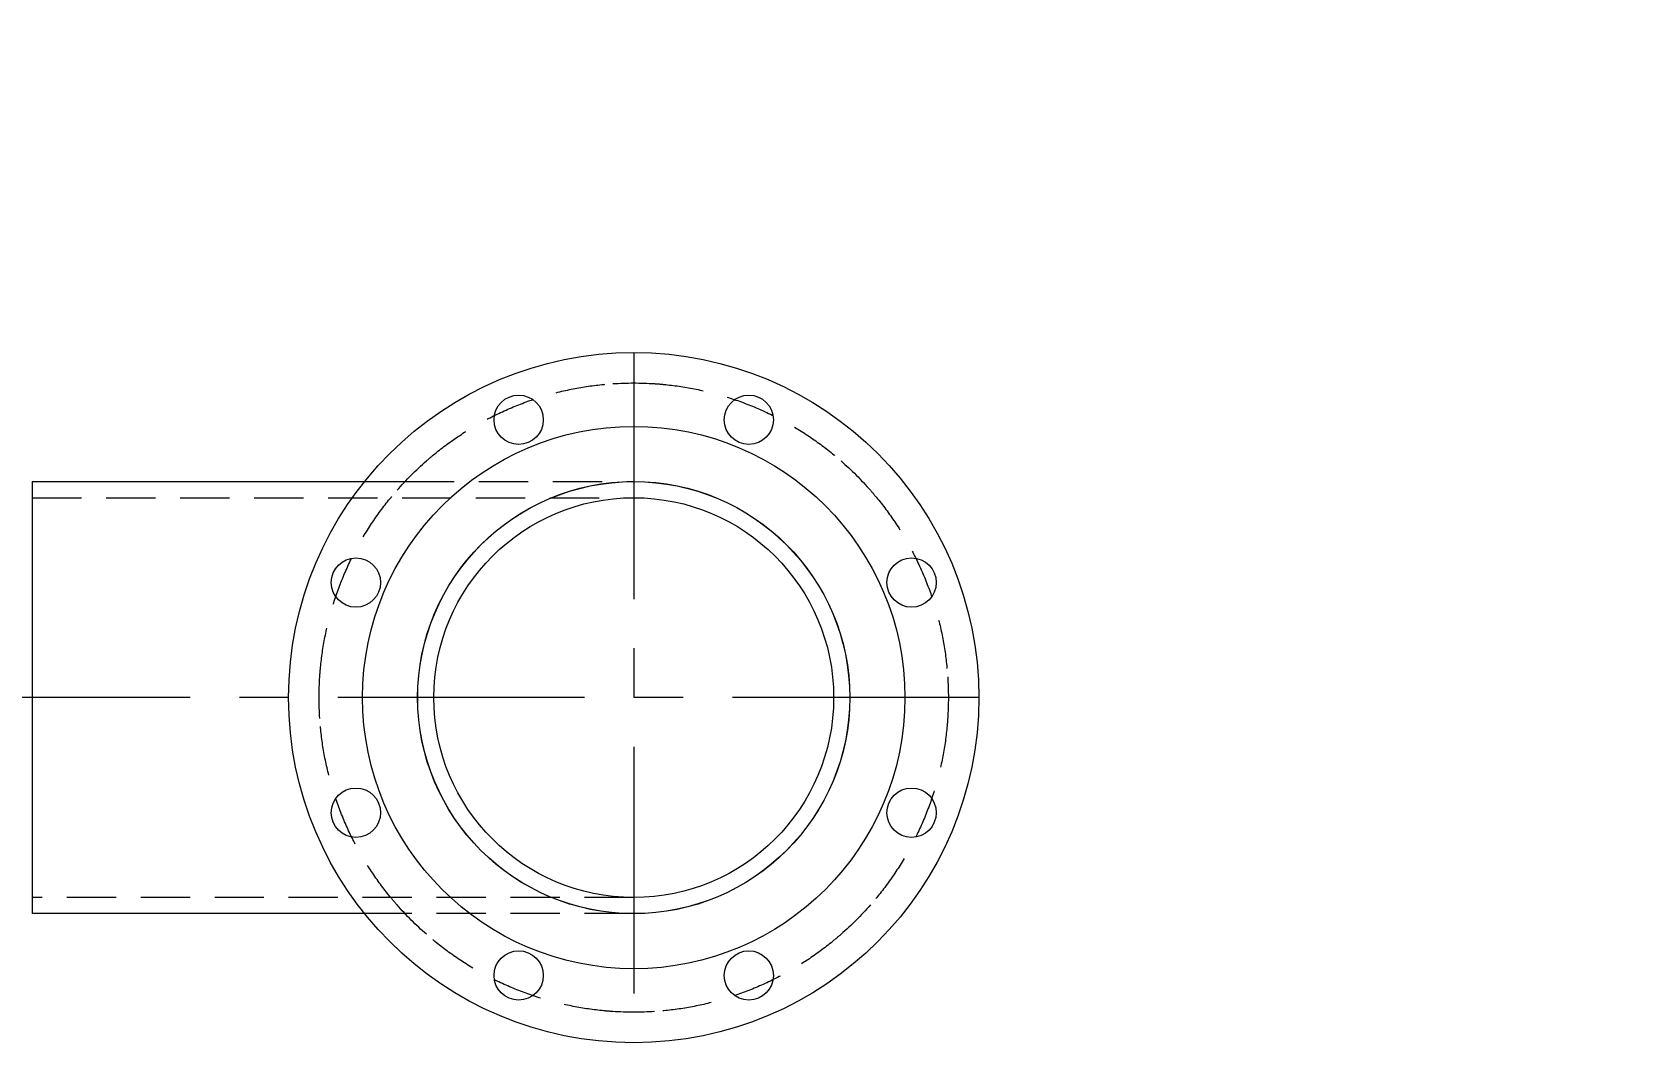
# Model space of a CAD drawing. Header units: millimetres. Extents: x -46397 to 283259, y -8690 to 23983.
# Drawn here: x 160922 to 161741, y 241 to 754 of the extents above; entities that cross this region are included whole.
import ezdxf
from ezdxf import colors
from ezdxf.entities.mleader import LeaderData, LeaderLine
from ezdxf.math import Vec2, Vec3

# ---------------------------------------------------------------- set-up
doc = ezdxf.new("R2010")
doc.units = ezdxf.units.MM
doc.linetypes.add('CENTER', pattern=[2, 1.25, -0.25, 0.25, -0.25])
doc.linetypes.add('HIDDENX2', pattern=[0.75, 0.5, -0.25])
doc.layers.add('DUONGTAM', color=1, linetype='CENTER', lineweight=0)
doc.layers.add('flashshoot', color=7, linetype='Continuous')
doc.styles.get("Standard").update_dxf_attribs({"font": 'isocp.shx', "width": 0.8})

# ---------------------------------------------------------------- blocks, each defined once
blk = doc.blocks.new('_Dot')
at = {"color": 0, "linetype": 'ByBlock', "lineweight": -2}
blk.add_line((-0.5, 0), (-1, 0), dxfattribs=at)
at = {"color": 0, "linetype": 'ByBlock', "const_width": 0.5}
blk.add_lwpolyline([(-0.25, 0, 1), (0.25, 0, 1)], format="xyb", close=True, dxfattribs=at)
blk = doc.blocks.new('A$C90275d84')
at = {"color": 2, "linetype": 'Continuous', "lineweight": 0, "ltscale": 10}
blk.add_line((-109.55, 1960), (109.55, 1960), dxfattribs=at)
for centre, radius in [((0, 2265), 175), ((-58.36, 2405.89), 12.5), ((58.36, 2405.89), 12.5), ((0, 2265), 137.5), ((0, 2265), 109.6), ((0, 2265), 109.55), ((0, 2265), 101.37), ((-140.89, 2323.36), 12.5), ((140.89, 2323.36), 12.5), ((-140.89, 2206.64), 12.5), ((140.89, 2206.64), 12.5), ((-58.36, 2124.11), 12.5), ((58.36, 2124.11), 12.5)]:
    blk.add_circle(centre, radius, dxfattribs=at)
at = {"color": 1, "linetype": 'HIDDENX2', "lineweight": 0, "ltscale": 50}
for points, knots in [([(-105.11, 2385.03), (-103.94, 2386.06), (-102.75, 2387.07), (-97.58, 2391.34), (-93.4, 2394.46), (-84.7, 2400.31), (-80.17, 2403.05), (-70.83, 2408.06), (-66.02, 2410.35), (-56.19, 2414.42), (-51.17, 2416.21), (-41.02, 2419.28), (-35.87, 2420.55), (-25.56, 2422.58), (-20.39, 2423.33), (-13.68, 2423.97), (-12.12, 2424.1), (-10.55, 2424.2)], [130.902939, 130.902939, 130.902939, 130.902939, 135.478049, 135.478049, 150.53086, 150.53086, 165.583671, 165.583671, 180.636482, 180.636482, 195.689293, 195.689293, 210.742104, 210.742104, 225.794915, 225.794915, 230.400837, 230.400837, 230.400837, 230.400837]), ([(10.55, 2424.2), (12.12, 2424.1), (13.68, 2423.97), (20.39, 2423.33), (25.56, 2422.58), (35.87, 2420.55), (41.02, 2419.28), (51.17, 2416.21), (56.19, 2414.42), (66.02, 2410.35), (70.83, 2408.06), (80.17, 2403.05), (84.7, 2400.31), (93.4, 2394.46), (97.58, 2391.34), (102.75, 2387.07), (103.94, 2386.06), (105.11, 2385.03)], [251.294614, 251.294614, 251.294614, 251.294614, 255.90054, 255.90054, 270.953355, 270.953355, 286.006169, 286.006169, 301.058984, 301.058984, 316.111798, 316.111798, 331.164613, 331.164613, 346.217427, 346.217427, 350.792529, 350.792529, 350.792529, 350.792529]), ([(-159.2, 2275.55), (-159.1, 2277.12), (-158.97, 2278.68), (-158.33, 2285.39), (-157.58, 2290.56), (-155.55, 2300.87), (-154.28, 2306.02), (-151.21, 2316.17), (-149.42, 2321.19), (-145.35, 2331.02), (-143.06, 2335.83), (-138.05, 2345.17), (-135.31, 2349.7), (-129.46, 2358.4), (-126.34, 2362.58), (-122.07, 2367.75), (-121.06, 2368.94), (-120.03, 2370.11)], [10.446941, 10.446941, 10.446941, 10.446941, 15.053155, 15.053155, 30.10631, 30.10631, 45.159464, 45.159464, 60.212619, 60.212619, 75.265774, 75.265774, 90.318929, 90.318929, 105.372084, 105.372084, 109.94747, 109.94747, 109.94747, 109.94747]), ([(120.03, 2370.11), (121.06, 2368.94), (122.07, 2367.75), (126.34, 2362.58), (129.46, 2358.4), (135.31, 2349.7), (138.05, 2345.17), (143.06, 2335.83), (145.35, 2331.02), (149.42, 2321.19), (151.21, 2316.17), (154.28, 2306.02), (155.55, 2300.87), (157.58, 2290.56), (158.33, 2285.39), (158.97, 2278.68), (159.1, 2277.12), (159.2, 2275.55)], [371.748003, 371.748003, 371.748003, 371.748003, 376.323397, 376.323397, 391.376552, 391.376552, 406.429707, 406.429707, 421.482863, 421.482863, 436.536018, 436.536018, 451.589173, 451.589173, 466.642328, 466.642328, 471.248542, 471.248542, 471.248542, 471.248542]), ([(-109.55, 2149), (-109.55, 2151.43), (-109.55, 2153.82), (-109.55, 2160.17), (-109.55, 2164.07), (-109.55, 2171.69), (-109.55, 2175.41), (-109.55, 2182.66), (-109.55, 2186.19), (-109.55, 2193.04), (-109.55, 2196.37), (-109.55, 2202.81), (-109.55, 2205.93), (-109.55, 2211.95), (-109.55, 2214.85), (-109.55, 2220.42), (-109.55, 2223.1), (-109.55, 2228.21), (-109.55, 2230.66), (-109.55, 2235.3), (-109.55, 2237.5), (-109.55, 2241.67), (-109.55, 2243.63), (-109.55, 2247.29), (-109.55, 2249), (-109.55, 2252.17), (-109.55, 2253.62), (-109.55, 2256.27), (-109.55, 2257.47), (-109.55, 2259.6), (-109.55, 2260.54), (-109.55, 2262.15), (-109.55, 2262.82), (-109.55, 2263.9), (-109.55, 2264.31), (-109.55, 2264.86), (-109.55, 2264.86), (-109.55, 2265)], [203.823034, 203.823034, 203.823034, 203.823034, 213.075402, 213.075402, 228.696328, 228.696328, 244.317254, 244.317254, 259.93818, 259.93818, 275.559107, 275.559107, 291.180033, 291.180033, 306.800959, 306.800959, 322.421885, 322.421885, 338.042811, 338.042811, 353.663738, 353.663738, 369.284664, 369.284664, 384.90559, 384.90559, 400.526516, 400.526516, 416.147442, 416.147442, 431.768369, 431.768369, 447.389295, 447.389295, 463.010221, 463.010221, 479.041056, 479.041056, 479.041056, 479.041056]), ([(-101.37, 1960), (-101.37, 1963.33), (-101.37, 1966.67), (-101.37, 1975.2), (-101.37, 1980.41), (-101.37, 1990.78), (-101.37, 1995.96), (-101.37, 2006.28), (-101.37, 2011.43), (-101.37, 2021.66), (-101.37, 2026.75), (-101.37, 2036.87), (-101.37, 2041.91), (-101.37, 2051.89), (-101.37, 2056.84), (-101.37, 2066.66), (-101.37, 2071.53), (-101.37, 2081.15), (-101.37, 2085.92), (-101.37, 2095.33), (-101.37, 2099.98), (-101.37, 2109.15), (-101.37, 2113.67), (-101.37, 2122.57), (-101.37, 2126.96), (-101.37, 2135.58), (-101.37, 2139.81), (-101.37, 2148.12), (-101.37, 2152.19), (-101.37, 2160.17), (-101.37, 2164.07), (-101.37, 2171.69), (-101.37, 2175.41), (-101.37, 2182.66), (-101.37, 2186.19), (-101.37, 2193.04), (-101.37, 2196.37), (-101.37, 2202.81), (-101.37, 2205.93), (-101.37, 2211.95), (-101.37, 2214.85), (-101.37, 2220.42), (-101.37, 2223.1), (-101.37, 2228.21), (-101.37, 2230.66), (-101.37, 2235.3), (-101.37, 2237.5), (-101.37, 2241.67), (-101.37, 2243.63), (-101.37, 2247.29), (-101.37, 2249), (-101.37, 2252.17), (-101.37, 2253.62), (-101.37, 2256.27), (-101.37, 2257.47), (-101.37, 2259.6), (-101.37, 2260.54), (-101.37, 2262.15), (-101.37, 2262.82), (-101.37, 2263.9), (-101.37, 2264.31), (-101.37, 2264.86), (-101.37, 2264.86), (-101.37, 2265)], [0, 0, 0, 0, 10.001344, 10.001344, 25.624288, 25.624288, 41.245213, 41.245213, 56.86614, 56.86614, 72.487066, 72.487066, 88.107992, 88.107992, 103.728918, 103.728918, 119.349844, 119.349844, 134.970771, 134.970771, 150.591697, 150.591697, 166.212623, 166.212623, 181.833549, 181.833549, 197.454476, 197.454476, 213.075402, 213.075402, 228.696328, 228.696328, 244.317254, 244.317254, 259.93818, 259.93818, 275.559107, 275.559107, 291.180033, 291.180033, 306.800959, 306.800959, 322.421885, 322.421885, 338.042811, 338.042811, 353.663738, 353.663738, 369.284664, 369.284664, 384.90559, 384.90559, 400.526516, 400.526516, 416.147442, 416.147442, 431.768369, 431.768369, 447.389295, 447.389295, 463.010221, 463.010221, 479.041056, 479.041056, 479.041056, 479.041056]), ([(101.37, 2265), (101.37, 2264.91), (101.37, 2264.91), (101.37, 2264.5), (101.37, 2264.14), (101.37, 2263.17), (101.37, 2262.54), (101.37, 2261.04), (101.37, 2260.15), (101.37, 2258.12), (101.37, 2256.97), (101.37, 2254.42), (101.37, 2253.02), (101.37, 2249.95), (101.37, 2248.29), (101.37, 2244.72), (101.37, 2242.8), (101.37, 2238.74), (101.37, 2236.58), (101.37, 2232.03), (101.37, 2229.63), (101.37, 2224.6), (101.37, 2221.97), (101.37, 2216.48), (101.37, 2213.63), (101.37, 2207.69), (101.37, 2204.62), (101.37, 2198.25), (101.37, 2194.96), (101.37, 2188.19), (101.37, 2184.7), (101.37, 2177.52), (101.37, 2173.84), (101.37, 2166.29), (101.37, 2162.42), (101.37, 2154.51), (101.37, 2150.47), (101.37, 2142.23), (101.37, 2138.02), (101.37, 2129.46), (101.37, 2125.11), (101.37, 2116.25), (101.37, 2111.76), (101.37, 2102.64), (101.37, 2098.01), (101.37, 2088.64), (101.37, 2083.9), (101.37, 2074.31), (101.37, 2069.47), (101.37, 2059.68), (101.37, 2054.74), (101.37, 2044.79), (101.37, 2039.77), (101.37, 2029.68), (101.37, 2024.59), (101.37, 2014.38), (101.37, 2009.25), (101.37, 1998.94), (101.37, 1993.77), (101.37, 1983.4), (101.37, 1978.2), (101.37, 1970), (101.37, 1967), (101.37, 1963), (101.37, 1962), (101.37, 1960.67), (101.37, 1960.33), (101.37, 1960)], [0, 0, 0, 0, 13.031858, 13.031858, 28.652784, 28.652784, 44.273711, 44.273711, 59.894637, 59.894637, 75.515563, 75.515563, 91.136489, 91.136489, 106.757415, 106.757415, 122.378342, 122.378342, 137.999268, 137.999268, 153.620194, 153.620194, 169.24112, 169.24112, 184.862046, 184.862046, 200.482973, 200.482973, 216.103899, 216.103899, 231.724825, 231.724825, 247.345751, 247.345751, 262.966678, 262.966678, 278.587604, 278.587604, 294.20853, 294.20853, 309.829456, 309.829456, 325.450382, 325.450382, 341.071309, 341.071309, 356.692235, 356.692235, 372.313161, 372.313161, 387.934087, 387.934087, 403.555013, 403.555013, 419.17594, 419.17594, 434.796866, 434.796866, 450.417791, 450.417791, 466.041001, 466.041001, 475.041981, 475.041981, 478.042017, 478.042017, 479.042019, 479.042019, 479.042019, 479.042019]), ([(109.55, 2265), (109.55, 2264.91), (109.55, 2264.91), (109.55, 2264.5), (109.55, 2264.14), (109.55, 2263.17), (109.55, 2262.54), (109.55, 2261.04), (109.55, 2260.15), (109.55, 2258.12), (109.55, 2256.97), (109.55, 2254.42), (109.55, 2253.02), (109.55, 2249.95), (109.55, 2248.29), (109.55, 2244.72), (109.55, 2242.8), (109.55, 2238.74), (109.55, 2236.58), (109.55, 2232.03), (109.55, 2229.63), (109.55, 2224.6), (109.55, 2221.97), (109.55, 2216.48), (109.55, 2213.63), (109.55, 2207.69), (109.55, 2204.62), (109.55, 2198.25), (109.55, 2194.96), (109.55, 2188.19), (109.55, 2184.7), (109.55, 2177.52), (109.55, 2173.84), (109.55, 2166.29), (109.55, 2162.42), (109.55, 2155.37), (109.55, 2152.21), (109.55, 2149)], [0, 0, 0, 0, 13.031858, 13.031858, 28.652784, 28.652784, 44.273711, 44.273711, 59.894637, 59.894637, 75.515563, 75.515563, 91.136489, 91.136489, 106.757415, 106.757415, 122.378342, 122.378342, 137.999268, 137.999268, 153.620194, 153.620194, 169.24112, 169.24112, 184.862046, 184.862046, 200.482973, 200.482973, 216.103899, 216.103899, 231.724825, 231.724825, 247.345751, 247.345751, 262.966678, 262.966678, 275.218466, 275.218466, 275.218466, 275.218466]), ([(-120.03, 2159.89), (-121.06, 2161.06), (-122.07, 2162.25), (-126.34, 2167.42), (-129.46, 2171.6), (-135.31, 2180.3), (-138.05, 2184.83), (-143.06, 2194.17), (-145.35, 2198.98), (-149.42, 2208.81), (-151.21, 2213.83), (-154.28, 2223.98), (-155.55, 2229.13), (-157.58, 2239.44), (-158.33, 2244.61), (-158.97, 2251.32), (-159.1, 2252.88), (-159.2, 2254.45)], [853.443498, 853.443498, 853.443498, 853.443498, 858.018883, 858.018883, 873.072038, 873.072038, 888.125193, 888.125193, 903.178348, 903.178348, 918.231503, 918.231503, 933.284658, 933.284658, 948.337812, 948.337812, 952.944026, 952.944026, 952.944026, 952.944026]), ([(159.2, 2254.45), (159.1, 2252.88), (158.97, 2251.32), (158.33, 2244.61), (157.58, 2239.44), (155.55, 2229.13), (154.28, 2223.98), (151.21, 2213.83), (149.42, 2208.81), (145.35, 2198.98), (143.06, 2194.17), (138.05, 2184.83), (135.31, 2180.3), (129.46, 2171.6), (126.34, 2167.42), (122.07, 2162.25), (121.06, 2161.06), (120.03, 2159.89)], [492.142425, 492.142425, 492.142425, 492.142425, 496.748639, 496.748639, 511.801794, 511.801794, 526.854949, 526.854949, 541.908104, 541.908104, 556.96126, 556.96126, 572.014415, 572.014415, 587.06757, 587.06757, 591.642964, 591.642964, 591.642964, 591.642964]), ([(-10.55, 2105.8), (-12.12, 2105.9), (-13.68, 2106.03), (-20.39, 2106.67), (-25.56, 2107.42), (-35.87, 2109.45), (-41.02, 2110.72), (-51.17, 2113.79), (-56.19, 2115.58), (-66.02, 2119.65), (-70.83, 2121.94), (-80.17, 2126.95), (-84.7, 2129.69), (-93.4, 2135.54), (-97.58, 2138.66), (-102.75, 2142.93), (-103.94, 2143.94), (-105.11, 2144.97)], [732.99013, 732.99013, 732.99013, 732.99013, 737.596053, 737.596053, 752.648863, 752.648863, 767.701674, 767.701674, 782.754485, 782.754485, 797.807296, 797.807296, 812.860107, 812.860107, 827.912918, 827.912918, 832.488028, 832.488028, 832.488028, 832.488028]), ([(105.11, 2144.97), (103.94, 2143.94), (102.75, 2142.93), (97.58, 2138.66), (93.4, 2135.54), (84.7, 2129.69), (80.17, 2126.95), (70.83, 2121.94), (66.02, 2119.65), (56.19, 2115.58), (51.17, 2113.79), (41.02, 2110.72), (35.87, 2109.45), (25.56, 2107.42), (20.39, 2106.67), (13.68, 2106.03), (12.12, 2105.9), (10.55, 2105.8)], [612.598438, 612.598438, 612.598438, 612.598438, 617.17354, 617.17354, 632.226354, 632.226354, 647.279169, 647.279169, 662.331984, 662.331984, 677.384798, 677.384798, 692.437613, 692.437613, 707.490427, 707.490427, 712.096353, 712.096353, 712.096353, 712.096353]), ([(-109.55, 2128.53), (-109.55, 2129.45), (-109.55, 2130.36), (-109.55, 2135.58), (-109.55, 2139.81), (-109.55, 2144.24), (-109.55, 2144.51), (-109.55, 2144.78)], [178.538109, 178.538109, 178.538109, 178.538109, 181.833549, 181.833549, 197.454476, 197.454476, 198.483788, 198.483788, 198.483788, 198.483788]), ([(109.55, 2144.78), (109.55, 2141.16), (109.55, 2137.48), (109.55, 2132.02), (109.55, 2130.28), (109.55, 2128.53)], [280.558025, 280.558025, 280.558025, 280.558025, 294.20853, 294.20853, 300.503383, 300.503383, 300.503383, 300.503383])]:
    blk.add_open_spline(points, degree=3, knots=knots, dxfattribs=at)
at = {"color": 2, "linetype": 'Continuous', "lineweight": 0, "ltscale": 10}
for points, knots in [([(-10.55, 2424.2), (-7.01, 2424.44), (-3.48, 2424.55), (3.48, 2424.55), (7.01, 2424.44), (10.55, 2424.2)], [230.400837, 230.400837, 230.400837, 230.400837, 240.847726, 240.847726, 251.294614, 251.294614, 251.294614, 251.294614]), ([(-120.03, 2370.11), (-117.69, 2372.79), (-115.28, 2375.36), (-110.36, 2380.28), (-107.79, 2382.69), (-105.11, 2385.03)], [109.94747, 109.94747, 109.94747, 109.94747, 120.425239, 120.425239, 130.902939, 130.902939, 130.902939, 130.902939]), ([(105.11, 2385.03), (107.79, 2382.69), (110.36, 2380.28), (115.28, 2375.36), (117.69, 2372.79), (120.03, 2370.11)], [350.792529, 350.792529, 350.792529, 350.792529, 361.270242, 361.270242, 371.748003, 371.748003, 371.748003, 371.748003]), ([(159.2, 2275.55), (159.44, 2272.01), (159.55, 2268.48), (159.55, 2261.52), (159.44, 2257.99), (159.2, 2254.45)], [471.248542, 471.248542, 471.248542, 471.248542, 481.695484, 481.695484, 492.142425, 492.142425, 492.142425, 492.142425]), ([(-105.11, 2144.97), (-107.79, 2147.31), (-110.36, 2149.72), (-115.28, 2154.64), (-117.69, 2157.21), (-120.03, 2159.89)], [832.488028, 832.488028, 832.488028, 832.488028, 842.965729, 842.965729, 853.443498, 853.443498, 853.443498, 853.443498]), ([(120.03, 2159.89), (117.69, 2157.21), (115.28, 2154.64), (110.36, 2149.72), (107.79, 2147.31), (105.11, 2144.97)], [591.642964, 591.642964, 591.642964, 591.642964, 602.120725, 602.120725, 612.598438, 612.598438, 612.598438, 612.598438]), ([(109.55, 2149), (109.55, 2148.12), (109.55, 2147.24), (109.55, 2145.83), (109.55, 2145.31), (109.55, 2144.78)], [275.218466, 275.218466, 275.218466, 275.218466, 278.587604, 278.587604, 280.558025, 280.558025, 280.558025, 280.558025]), ([(-109.55, 1960), (-109.55, 1963.33), (-109.55, 1966.67), (-109.55, 1975.2), (-109.55, 1980.41), (-109.55, 1990.78), (-109.55, 1995.96), (-109.55, 2006.28), (-109.55, 2011.43), (-109.55, 2021.66), (-109.55, 2026.75), (-109.55, 2036.87), (-109.55, 2041.91), (-109.55, 2051.89), (-109.55, 2056.84), (-109.55, 2066.66), (-109.55, 2071.53), (-109.55, 2081.15), (-109.55, 2085.92), (-109.55, 2095.33), (-109.55, 2099.98), (-109.55, 2109.15), (-109.55, 2113.67), (-109.55, 2121.64), (-109.55, 2125.11), (-109.55, 2128.53)], [0, 0, 0, 0, 10.001344, 10.001344, 25.624288, 25.624288, 41.245213, 41.245213, 56.86614, 56.86614, 72.487066, 72.487066, 88.107992, 88.107992, 103.728918, 103.728918, 119.349844, 119.349844, 134.970771, 134.970771, 150.591697, 150.591697, 166.212623, 166.212623, 178.538109, 178.538109, 178.538109, 178.538109]), ([(109.55, 2128.53), (109.55, 2125.94), (109.55, 2123.32), (109.55, 2116.25), (109.55, 2111.76), (109.55, 2102.64), (109.55, 2098.01), (109.55, 2088.64), (109.55, 2083.9), (109.55, 2074.31), (109.55, 2069.47), (109.55, 2059.68), (109.55, 2054.74), (109.55, 2044.79), (109.55, 2039.77), (109.55, 2029.68), (109.55, 2024.59), (109.55, 2014.38), (109.55, 2009.25), (109.55, 1998.94), (109.55, 1993.77), (109.55, 1983.4), (109.55, 1978.2), (109.55, 1970), (109.55, 1967), (109.55, 1963), (109.55, 1962), (109.55, 1960.67), (109.55, 1960.33), (109.55, 1960)], [300.503383, 300.503383, 300.503383, 300.503383, 309.829456, 309.829456, 325.450382, 325.450382, 341.071309, 341.071309, 356.692235, 356.692235, 372.313161, 372.313161, 387.934087, 387.934087, 403.555013, 403.555013, 419.17594, 419.17594, 434.796866, 434.796866, 450.417791, 450.417791, 466.041001, 466.041001, 475.041981, 475.041981, 478.042017, 478.042017, 479.042019, 479.042019, 479.042019, 479.042019]), ([(10.55, 2105.8), (7.01, 2105.56), (3.48, 2105.45), (-3.48, 2105.45), (-7.01, 2105.56), (-10.55, 2105.8)], [712.096353, 712.096353, 712.096353, 712.096353, 722.543242, 722.543242, 732.99013, 732.99013, 732.99013, 732.99013])]:
    blk.add_open_spline(points, degree=3, knots=knots, dxfattribs=at)
for points in [[(-159.55, 2265), (-159.55, 2268.48), (-159.44, 2272.01), (-159.2, 2275.55)], [(-159.2, 2254.45), (-159.44, 2257.99), (-159.55, 2261.52), (-159.55, 2265)], [(-109.55, 2144.78), (-109.55, 2146.2), (-109.55, 2147.61), (-109.55, 2149)]]:
    blk.add_open_spline(points, degree=3, dxfattribs=at)
at = {"layer": 'DUONGTAM', "ltscale": 100}
for p, q in [((0, 2440), (0, -3000)), ((-175, 2265), (175, 2265))]:
    blk.add_line(p, q, dxfattribs=at)

msp = doc.modelspace()

# ---------------------------------------------------------------- block references
at = {"layer": 'flashshoot', "rotation": 270}
msp.add_blockref('A$C90275d84', (158961.93, 416.21, -1.5), dxfattribs=at)

# ---------------------------------------------------------------- leaders
at = {"color": 3, "ltscale": 5}
ml = msp.add_multileader_mtext('Standard', dxfattribs=at)
ml.set_content('{\\fArial|b0|i0|c0|p34;Khoan lỗ %%C10 cho cùm ống DN200 (theo thực tế)}', color=3)
ml.set_leader_properties(lineweight=9)
ml.set_arrow_properties(name='DOT')
ml.build(insert=Vec2(0, 0))
ml.multileader.update_dxf_attribs({"has_dogleg": 0, "text_left_attachment_type": 5, "text_right_attachment_type": 6, "dogleg_length": 0.1, "arrow_head_size": 17.4, "scale": 300})
ctx = ml.context
ctx.base_point, ctx.scale, ctx.char_height, ctx.arrow_head_size, ctx.landing_gap_size, ctx.plane_origin = Vec3(148509.96, 665.28), 300, 24, 17.4, 18, Vec3(149312.43, -378.76)
ctx.left_attachment, ctx.right_attachment = 5, 6
notes = []
notes.append((ctx, [(0, (1, 1, 0), (148878.33, 716.29), (-1, 0), 30, [(0, [(149054.42, 441.35)], 0, [])])]))
ctx.mtext.insert, ctx.mtext.width, ctx.mtext.flow_direction = Vec3(148527.96, 747.35), 309.9931, 5
ml = msp.add_multileader_mtext('Standard', dxfattribs=at)
ml.set_content('{\\fArial|b0|i0|c0|p34;Khoan lỗ %%C10 cho cùm ống DN100 (theo thực tế)}', color=3)
ml.set_leader_properties(lineweight=9)
ml.set_arrow_properties(name='DOT')
ml.build(insert=Vec2(0, 0))
ml.multileader.update_dxf_attribs({"has_dogleg": 0, "text_left_attachment_type": 5, "text_right_attachment_type": 6, "dogleg_length": 0.1, "arrow_head_size": 17.4, "scale": 300})
ctx = ml.context
ctx.base_point, ctx.scale, ctx.char_height, ctx.arrow_head_size, ctx.landing_gap_size, ctx.plane_origin = Vec3(149602.55, 578.05), 300, 24, 17.4, 18, Vec3(149253.66, -389.59)
ctx.left_attachment, ctx.right_attachment = 5, 6
notes.append((ctx, [(0, (1, 1, 0), (149572.55, 578.05), (1, 0), 30, [(0, [(149511.66, 430.53)], 0, [])])]))
ctx.mtext.insert, ctx.mtext.width, ctx.mtext.flow_direction = Vec3(149620.55, 660.13), 306.4046, 5
for ctx, leaders in notes:
    for number, flags, end, landing, length, lines in leaders:
        leader = LeaderData()
        leader.index, (leader.has_last_leader_line, leader.has_dogleg_vector, leader.attachment_direction) = number, flags
        leader.last_leader_point, leader.dogleg_vector, leader.dogleg_length = Vec3(end), Vec3(landing), length
        for number, points, colour, breaks in lines:
            line = LeaderLine()
            line.index, line.vertices, line.color, line.breaks = number, Vec3.list(points), colors.encode_raw_color(colour), breaks
            leader.lines.append(line)
        ctx.leaders.append(leader)

doc.saveas('drawing.dxf')
